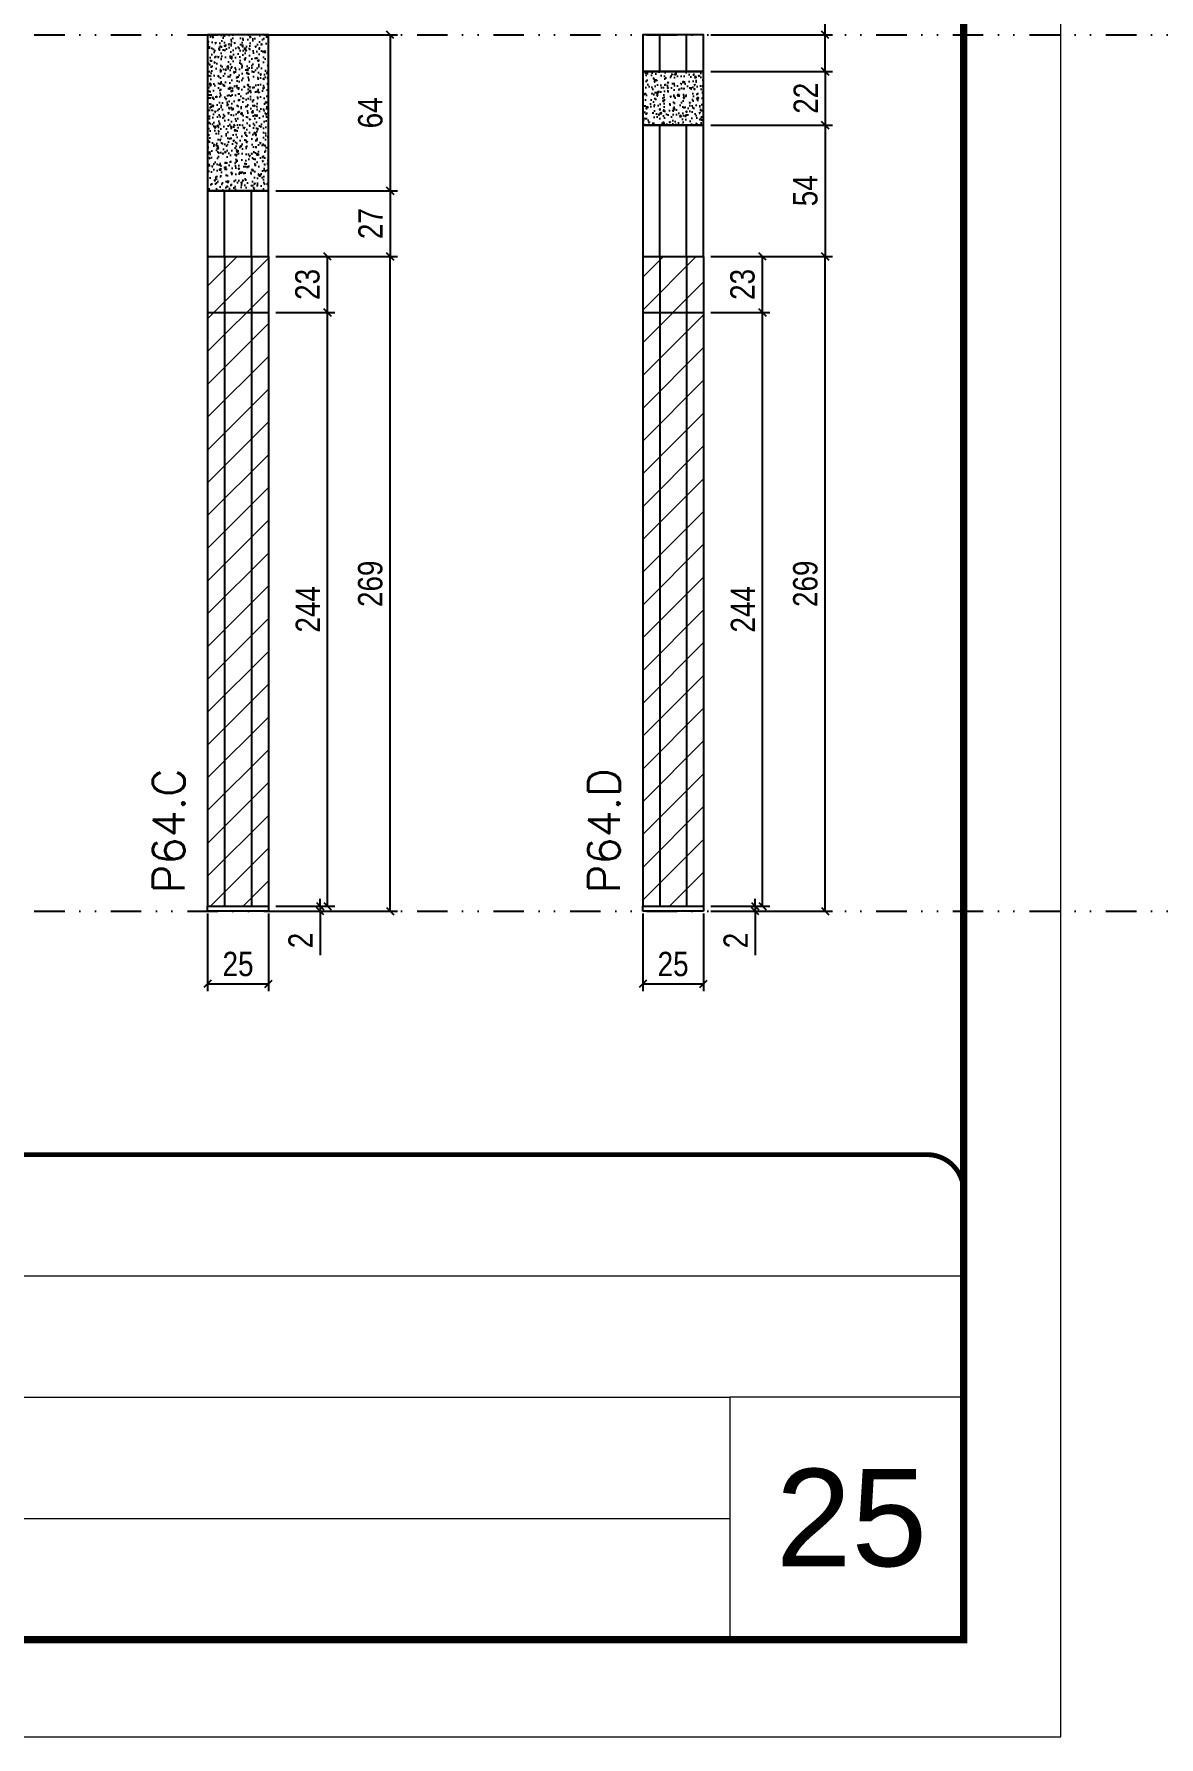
# Model space of a CAD drawing. Extents: x 13513 to 27878, y -21631 to 6985.
# Drawn here: x 15477 to 15939, y -957 to -257 of the extents above; entities that cross this region are included whole.
import ezdxf

# ---------------------------------------------------------------- set-up
doc = ezdxf.new("R2010")
doc.units = 0
for name, pattern in [('CONTINUO', [0]), ('DASHED', [0.75, 0.5, -0.25]), ('DIVIDE2', [0.625, 0.25, -0.125, 0, -0.125, 0, -0.125])]:
    doc.linetypes.add(name, pattern=pattern)
for name, color, linetype, lineweight in [('CARIMBO', 255, 'Continuous', 9), ('Folhas', 255, 'Continuous', 9), ('Hachura', 251, 'Continuous', 9), ('SARRAFO DE PRESSAO', 251, 'DASHED', 9), ('Texto Seção', 7, 'Continuous', 15)]:
    doc.layers.add(name, color=color, linetype=linetype, lineweight=lineweight)
for name, color, linetype in [('COTA', 241, 'Continuous'), ('Nível', 160, 'Continuous'), ('Painéis', 200, 'Continuous'), ('SARR_2.2x7', 40, 'Continuous')]:
    doc.layers.add(name, color=color, linetype=linetype)
doc.styles.add('ARIAL', font='arial.ttf')
doc.styles.add('COTA TECNICA', font='techl___.ttf', dxfattribs={"height": 10})
doc.styles.add('COTA TECNICA-50', font='techl___.ttf', dxfattribs={"height": 10})
doc.styles.add('REGUA-120', font='ROMANS.shx', dxfattribs={"height": 15})
doc.dimstyles.new('COTA PAINEL-50', dxfattribs={"dimtxt": 10, "dimasz": 3, "dimexe": 3, "dimexo": 3, "dimgap": 3, "dimtad": 1, "dimdec": 1, "dimzin": 12, "dimdsep": 46, "dimtxsty": 'COTA TECNICA-50', "dimblk1": 'OBLIQUE', "dimblk2": 'OBLIQUE', "dimsah": 1, "dimcen": 0.9, "dimclrd": 4, "dimclre": 4, "dimclrt": 240, "dimadec": 1, "dimazin": 3, "dimtfac": 1, "dimtdec": 1, "dimtmove": 0, "dimatfit": 3, "dimfxl": 1, "dimtolj": 1, "dimtzin": 12, "dimarcsym": 0})
doc.dimstyles.new('PAINEL', dxfattribs={"dimtxt": 10, "dimasz": 3, "dimexe": 3, "dimexo": 3, "dimgap": 3, "dimtad": 1, "dimdec": 1, "dimzin": 12, "dimdsep": 46, "dimtxsty": 'COTA TECNICA', "dimblk1": 'OBLIQUE', "dimblk2": 'OBLIQUE', "dimsah": 1, "dimcen": 0.9, "dimclrd": 4, "dimclre": 4, "dimclrt": 240, "dimadec": 1, "dimazin": 3, "dimtfac": 1, "dimtdec": 1, "dimtmove": 0, "dimatfit": 3, "dimfxl": 1, "dimtolj": 1, "dimtzin": 12, "dimarcsym": 0})

# ---------------------------------------------------------------- blocks, each defined once
blk = doc.blocks.new('9999999999')
at = {"color": 30, "linetype": 'CONTINUO'}
for p, q in [((98564.56, 34379.64), (99583.98, 34379.64)), ((98564.56, 34329.83), (99487.98, 34329.83)), ((99583.98, 34329.83), (99487.98, 34329.83)), ((99487.98, 34329.83), (99487.98, 34230.21)), ((98564.56, 34280.02), (99487.98, 34280.02))]:
    blk.add_line(p, q, dxfattribs=at)
at = {"color": 30, "linetype": 'CONTINUO', "const_width": 2}
blk.add_lwpolyline([(99583.98, 34230.21), (99583.98, 34414.45, 0.414214), (99568.98, 34429.45), (98228.98, 34429.45, 0.414214), (98213.98, 34414.45), (98213.98, 34245.21, 0.414214), (98228.98, 34230.21), (99583.98, 34230.21)], format="xyb", dxfattribs=at)
at = {"layer": 'Folhas'}
blk.add_lwpolyline([(98138.98, 34190.21), (99623.98, 34190.21), (99623.98, 35240.21), (98138.98, 35240.21)], close=True, dxfattribs=at)
at = {"layer": 'Folhas', "color": 30, "const_width": 3}
blk.add_lwpolyline([(98213.98, 34230.21), (99583.98, 34230.21), (99583.98, 35200.21), (98213.98, 35200.21)], close=True, dxfattribs=at)
blk = doc.blocks.new('_Oblique')
at = {"color": 0, "linetype": 'ByBlock', "lineweight": -2}
blk.add_line((-0.5, -0.5), (0.5, 0.5), dxfattribs=at)
blk = doc.blocks.new('*D1562')
at = {"layer": 'COTA', "color": 4, "lineweight": -2, "transparency": 16777216}
for p, q in [((15547.9, -618.44), (15547.9, -650.33)), ((15572.9, -618.44), (15572.9, -650.33)), ((15547.9, -647.33), (15572.9, -647.33))]:
    blk.add_line(p, q, dxfattribs=at)
at = {"layer": 'Defpoints', "color": 0, "transparency": 16777216}
for p in [(15547.9, -615.44), (15572.9, -615.44), (15572.9, -647.33)]:
    blk.add_point(p, dxfattribs=at)
at = {"layer": 'COTA', "color": 4, "lineweight": -2, "transparency": 16777216, "xscale": 3, "yscale": 3, "zscale": 3, "rotation": 180}
blk.add_blockref('_Oblique', (15547.9, -647.33), dxfattribs=at)
at = {"layer": 'COTA', "color": 4, "lineweight": -2, "transparency": 16777216, "xscale": 3, "yscale": 3, "zscale": 3}
blk.add_blockref('_Oblique', (15572.9, -647.33), dxfattribs=at)
at = {"layer": 'COTA', "color": 240, "transparency": 16777216, "insert": (15560.4, -639.22), "char_height": 10, "attachment_point": 5, "style": 'COTA TECNICA'}
blk.add_mtext('\\A1;25', dxfattribs=at)
blk = doc.blocks.new('*D1563')
at = {"layer": 'COTA', "color": 4, "lineweight": -2, "transparency": 16777216}
for p, q in [((15575.9, -615.44), (15597.09, -615.44)), ((15594.09, -615.44), (15594.09, -612.44)), ((15594.09, -615.44), (15594.09, -617.44)), ((15575.9, -617.44), (15597.09, -617.44)), ((15594.09, -617.44), (15594.09, -635.55))]:
    blk.add_line(p, q, dxfattribs=at)
at = {"layer": 'Defpoints', "color": 0, "transparency": 16777216}
for p in [(15572.9, -615.44), (15594.09, -615.44), (15572.9, -617.44)]:
    blk.add_point(p, dxfattribs=at)
at = {"layer": 'COTA', "color": 4, "lineweight": -2, "transparency": 16777216, "xscale": 3, "yscale": 3, "zscale": 3}
for p, rotation in [((15594.09, -615.44), 270), ((15594.09, -617.44), 90)]:
    blk.add_blockref('_Oblique', p, dxfattribs=dict(at, rotation=rotation))
at = {"layer": 'COTA', "color": 240, "transparency": 16777216, "insert": (15586.09, -629.5), "char_height": 10, "attachment_point": 5, "rotation": 90, "style": 'COTA TECNICA-50'}
blk.add_mtext('\\A1;2', dxfattribs=at)
blk = doc.blocks.new('*D1569')
at = {"layer": 'COTA', "color": 4, "linetype": 'ByBlock', "lineweight": -2, "transparency": 16777216}
for p, q in [((15575.9, -257.44), (15625.89, -257.44)), ((15622.89, -257.44), (15622.89, -321.46)), ((15575.9, -321.46), (15625.89, -321.46))]:
    blk.add_line(p, q, dxfattribs=at)
at = {"layer": 'Defpoints', "color": 0, "linetype": 'ByBlock', "transparency": 16777216}
for p in [(15572.9, -257.44), (15572.9, -321.46), (15622.89, -321.46)]:
    blk.add_point(p, dxfattribs=at)
at = {"layer": 'COTA', "color": 4, "linetype": 'ByBlock', "lineweight": -2, "transparency": 16777216, "xscale": 3, "yscale": 3, "zscale": 3}
for p, rotation in [((15622.89, -257.44), 90), ((15622.89, -321.46), 270)]:
    blk.add_blockref('_Oblique', p, dxfattribs=dict(at, rotation=rotation))
at = {"layer": 'COTA', "color": 240, "linetype": 'ByBlock', "transparency": 16777216, "insert": (15614.79, -289.45), "char_height": 10, "attachment_point": 5, "rotation": 90, "style": 'COTA TECNICA'}
blk.add_mtext('\\A1;64', dxfattribs=at)
blk = doc.blocks.new('*D1564')
at = {"layer": 'COTA', "color": 4, "lineweight": -2, "transparency": 16777216}
for p, q in [((15575.9, -348.44), (15625.89, -348.44)), ((15622.89, -617.44), (15622.89, -348.44)), ((15575.9, -617.44), (15625.89, -617.44))]:
    blk.add_line(p, q, dxfattribs=at)
at = {"layer": 'Defpoints', "color": 0, "transparency": 16777216}
for p in [(15572.9, -348.44), (15622.89, -348.44), (15572.9, -617.44)]:
    blk.add_point(p, dxfattribs=at)
at = {"layer": 'COTA', "color": 4, "lineweight": -2, "transparency": 16777216, "xscale": 3, "yscale": 3, "zscale": 3}
for p, rotation in [((15622.89, -348.44), 90), ((15622.89, -617.44), 270)]:
    blk.add_blockref('_Oblique', p, dxfattribs=dict(at, rotation=rotation))
at = {"layer": 'COTA', "color": 240, "transparency": 16777216, "insert": (15614.76, -482.94), "char_height": 10, "attachment_point": 5, "rotation": 90, "style": 'COTA TECNICA-50'}
blk.add_mtext('\\A1;269', dxfattribs=at)
blk = doc.blocks.new('*D1570')
at = {"layer": 'COTA', "color": 4, "lineweight": -2, "transparency": 16777216}
for p, q in [((15575.9, -371.44), (15600.17, -371.44)), ((15597.17, -615.44), (15597.17, -371.44)), ((15575.9, -615.44), (15600.17, -615.44))]:
    blk.add_line(p, q, dxfattribs=at)
at = {"layer": 'Defpoints', "color": 0, "transparency": 16777216}
for p in [(15572.9, -371.44), (15597.17, -371.44), (15572.9, -615.44)]:
    blk.add_point(p, dxfattribs=at)
at = {"layer": 'COTA', "color": 4, "lineweight": -2, "transparency": 16777216, "xscale": 3, "yscale": 3, "zscale": 3}
for p, rotation in [((15597.17, -371.44), 90), ((15597.17, -615.44), 270)]:
    blk.add_blockref('_Oblique', p, dxfattribs=dict(at, rotation=rotation))
at = {"layer": 'COTA', "color": 240, "transparency": 16777216, "insert": (15589.09, -493.44), "char_height": 10, "attachment_point": 5, "rotation": 90, "style": 'COTA TECNICA'}
blk.add_mtext('\\A1;244', dxfattribs=at)
blk = doc.blocks.new('*D1571')
at = {"layer": 'COTA', "color": 4, "lineweight": -2, "transparency": 16777216}
for p, q in [((15575.9, -348.44), (15600.17, -348.44)), ((15597.17, -371.44), (15597.17, -348.44)), ((15575.9, -371.44), (15600.17, -371.44))]:
    blk.add_line(p, q, dxfattribs=at)
at = {"layer": 'Defpoints', "color": 0, "transparency": 16777216}
for p in [(15572.9, -348.44), (15597.17, -348.44), (15572.9, -371.44)]:
    blk.add_point(p, dxfattribs=at)
at = {"layer": 'COTA', "color": 4, "lineweight": -2, "transparency": 16777216, "xscale": 3, "yscale": 3, "zscale": 3}
for p, rotation in [((15597.17, -348.44), 90), ((15597.17, -371.44), 270)]:
    blk.add_blockref('_Oblique', p, dxfattribs=dict(at, rotation=rotation))
at = {"layer": 'COTA', "color": 240, "transparency": 16777216, "insert": (15588.95, -359.94), "char_height": 10, "attachment_point": 5, "rotation": 90, "style": 'COTA TECNICA'}
blk.add_mtext('\\A1;23', dxfattribs=at)
blk = doc.blocks.new('*D1598')
at = {"layer": 'COTA', "color": 4, "lineweight": -2, "transparency": 16777216}
for p, q in [((15726.64, -618.44), (15726.64, -650.33)), ((15751.64, -618.44), (15751.64, -650.33)), ((15726.64, -647.33), (15751.64, -647.33))]:
    blk.add_line(p, q, dxfattribs=at)
at = {"layer": 'Defpoints', "color": 0, "transparency": 16777216}
for p in [(15726.64, -615.44), (15751.64, -615.44), (15751.64, -647.33)]:
    blk.add_point(p, dxfattribs=at)
at = {"layer": 'COTA', "color": 4, "lineweight": -2, "transparency": 16777216, "xscale": 3, "yscale": 3, "zscale": 3, "rotation": 180}
blk.add_blockref('_Oblique', (15726.64, -647.33), dxfattribs=at)
at = {"layer": 'COTA', "color": 4, "lineweight": -2, "transparency": 16777216, "xscale": 3, "yscale": 3, "zscale": 3}
blk.add_blockref('_Oblique', (15751.64, -647.33), dxfattribs=at)
at = {"layer": 'COTA', "color": 240, "transparency": 16777216, "insert": (15739.14, -639.22), "char_height": 10, "attachment_point": 5, "style": 'COTA TECNICA'}
blk.add_mtext('\\A1;25', dxfattribs=at)
blk = doc.blocks.new('*D1599')
at = {"layer": 'COTA', "color": 4, "lineweight": -2, "transparency": 16777216}
for p, q in [((15754.64, -615.44), (15775.83, -615.44)), ((15772.83, -615.44), (15772.83, -612.44)), ((15772.83, -615.44), (15772.83, -617.44)), ((15754.64, -617.44), (15775.83, -617.44)), ((15772.83, -617.44), (15772.83, -635.55))]:
    blk.add_line(p, q, dxfattribs=at)
at = {"layer": 'Defpoints', "color": 0, "transparency": 16777216}
for p in [(15751.64, -615.44), (15772.83, -615.44), (15751.64, -617.44)]:
    blk.add_point(p, dxfattribs=at)
at = {"layer": 'COTA', "color": 4, "lineweight": -2, "transparency": 16777216, "xscale": 3, "yscale": 3, "zscale": 3}
for p, rotation in [((15772.83, -615.44), 270), ((15772.83, -617.44), 90)]:
    blk.add_blockref('_Oblique', p, dxfattribs=dict(at, rotation=rotation))
at = {"layer": 'COTA', "color": 240, "transparency": 16777216, "insert": (15764.83, -629.5), "char_height": 10, "attachment_point": 5, "rotation": 90, "style": 'COTA TECNICA-50'}
blk.add_mtext('\\A1;2', dxfattribs=at)
blk = doc.blocks.new('*D1601')
at = {"layer": 'COTA', "color": 4, "linetype": 'ByBlock', "lineweight": -2, "transparency": 16777216}
for p, q in [((15754.64, -272.44), (15804.63, -272.44)), ((15801.63, -272.44), (15801.63, -294.46)), ((15754.64, -294.46), (15804.63, -294.46))]:
    blk.add_line(p, q, dxfattribs=at)
at = {"layer": 'Defpoints', "color": 0, "linetype": 'ByBlock', "transparency": 16777216}
for p in [(15751.64, -272.44), (15751.64, -294.46), (15801.63, -294.46)]:
    blk.add_point(p, dxfattribs=at)
at = {"layer": 'COTA', "color": 4, "linetype": 'ByBlock', "lineweight": -2, "transparency": 16777216, "xscale": 3, "yscale": 3, "zscale": 3}
for p, rotation in [((15801.63, -272.44), 90), ((15801.63, -294.46), 270)]:
    blk.add_blockref('_Oblique', p, dxfattribs=dict(at, rotation=rotation))
at = {"layer": 'COTA', "color": 240, "linetype": 'ByBlock', "transparency": 16777216, "insert": (15793.63, -283.45), "char_height": 10, "attachment_point": 5, "rotation": 90, "style": 'COTA TECNICA'}
blk.add_mtext('\\A1;22', dxfattribs=at)
blk = doc.blocks.new('*D1600')
at = {"layer": 'COTA', "color": 4, "lineweight": -2, "transparency": 16777216}
for p, q in [((15754.64, -348.44), (15804.63, -348.44)), ((15801.63, -617.44), (15801.63, -348.44)), ((15754.64, -617.44), (15804.63, -617.44))]:
    blk.add_line(p, q, dxfattribs=at)
at = {"layer": 'Defpoints', "color": 0, "transparency": 16777216}
for p in [(15751.64, -348.44), (15801.63, -348.44), (15751.64, -617.44)]:
    blk.add_point(p, dxfattribs=at)
at = {"layer": 'COTA', "color": 4, "lineweight": -2, "transparency": 16777216, "xscale": 3, "yscale": 3, "zscale": 3}
for p, rotation in [((15801.63, -348.44), 90), ((15801.63, -617.44), 270)]:
    blk.add_blockref('_Oblique', p, dxfattribs=dict(at, rotation=rotation))
at = {"layer": 'COTA', "color": 240, "transparency": 16777216, "insert": (15793.5, -482.94), "char_height": 10, "attachment_point": 5, "rotation": 90, "style": 'COTA TECNICA-50'}
blk.add_mtext('\\A1;269', dxfattribs=at)
blk = doc.blocks.new('*D1602')
at = {"layer": 'COTA', "color": 4, "lineweight": -2, "transparency": 16777216}
for p, q in [((15754.64, -371.44), (15778.91, -371.44)), ((15775.91, -615.44), (15775.91, -371.44)), ((15754.64, -615.44), (15778.91, -615.44))]:
    blk.add_line(p, q, dxfattribs=at)
at = {"layer": 'Defpoints', "color": 0, "transparency": 16777216}
for p in [(15751.64, -371.44), (15775.91, -371.44), (15751.64, -615.44)]:
    blk.add_point(p, dxfattribs=at)
at = {"layer": 'COTA', "color": 4, "lineweight": -2, "transparency": 16777216, "xscale": 3, "yscale": 3, "zscale": 3}
for p, rotation in [((15775.91, -371.44), 90), ((15775.91, -615.44), 270)]:
    blk.add_blockref('_Oblique', p, dxfattribs=dict(at, rotation=rotation))
at = {"layer": 'COTA', "color": 240, "transparency": 16777216, "insert": (15767.83, -493.44), "char_height": 10, "attachment_point": 5, "rotation": 90, "style": 'COTA TECNICA'}
blk.add_mtext('\\A1;244', dxfattribs=at)
blk = doc.blocks.new('*D1603')
at = {"layer": 'COTA', "color": 4, "lineweight": -2, "transparency": 16777216}
for p, q in [((15754.64, -348.44), (15778.91, -348.44)), ((15775.91, -371.44), (15775.91, -348.44)), ((15754.64, -371.44), (15778.91, -371.44))]:
    blk.add_line(p, q, dxfattribs=at)
at = {"layer": 'Defpoints', "color": 0, "transparency": 16777216}
for p in [(15751.64, -348.44), (15775.91, -348.44), (15751.64, -371.44)]:
    blk.add_point(p, dxfattribs=at)
at = {"layer": 'COTA', "color": 4, "lineweight": -2, "transparency": 16777216, "xscale": 3, "yscale": 3, "zscale": 3}
for p, rotation in [((15775.91, -348.44), 90), ((15775.91, -371.44), 270)]:
    blk.add_blockref('_Oblique', p, dxfattribs=dict(at, rotation=rotation))
at = {"layer": 'COTA', "color": 240, "transparency": 16777216, "insert": (15767.69, -359.94), "char_height": 10, "attachment_point": 5, "rotation": 90, "style": 'COTA TECNICA'}
blk.add_mtext('\\A1;23', dxfattribs=at)
blk = doc.blocks.new('*D1604')
at = {"layer": 'COTA', "color": 4, "lineweight": -2, "transparency": 16777216}
for p, q in [((15575.9, -321.46), (15625.89, -321.46)), ((15622.89, -321.46), (15622.89, -348.46)), ((15575.9, -348.46), (15625.89, -348.46))]:
    blk.add_line(p, q, dxfattribs=at)
at = {"layer": 'Defpoints', "color": 0, "transparency": 16777216}
for p in [(15572.9, -321.46), (15572.9, -348.46), (15622.89, -348.46)]:
    blk.add_point(p, dxfattribs=at)
at = {"layer": 'COTA', "color": 4, "lineweight": -2, "transparency": 16777216, "xscale": 3, "yscale": 3, "zscale": 3}
for p, rotation in [((15622.89, -321.46), 90), ((15622.89, -348.46), 270)]:
    blk.add_blockref('_Oblique', p, dxfattribs=dict(at, rotation=rotation))
at = {"layer": 'COTA', "color": 240, "transparency": 16777216, "insert": (15614.81, -334.96), "char_height": 10, "attachment_point": 5, "rotation": 90, "style": 'COTA TECNICA'}
blk.add_mtext('\\A1;27', dxfattribs=at)
blk = doc.blocks.new('*D1605')
at = {"layer": 'COTA', "color": 4, "lineweight": -2, "transparency": 16777216}
for p, q in [((15801.63, -257.44), (15801.63, -239.07)), ((15754.64, -257.44), (15804.63, -257.44)), ((15801.63, -272.44), (15801.63, -257.44)), ((15754.64, -272.44), (15804.63, -272.44))]:
    blk.add_line(p, q, dxfattribs=at)
at = {"layer": 'Defpoints', "color": 0, "transparency": 16777216}
for p in [(15751.64, -257.44), (15801.63, -257.44), (15751.64, -272.44)]:
    blk.add_point(p, dxfattribs=at)
at = {"layer": 'COTA', "color": 4, "lineweight": -2, "transparency": 16777216, "xscale": 3, "yscale": 3, "zscale": 3}
for p, rotation in [((15801.63, -257.44), 90), ((15801.63, -272.44), 270)]:
    blk.add_blockref('_Oblique', p, dxfattribs=dict(at, rotation=rotation))
at = {"layer": 'COTA', "color": 240, "transparency": 16777216, "insert": (15793.52, -246.75), "char_height": 10, "attachment_point": 5, "rotation": 90, "style": 'COTA TECNICA'}
blk.add_mtext('\\A1;15', dxfattribs=at)
blk = doc.blocks.new('*D1606')
at = {"layer": 'COTA', "color": 4, "lineweight": -2, "transparency": 16777216}
for p, q in [((15754.64, -294.46), (15804.63, -294.46)), ((15801.63, -294.46), (15801.63, -348.46)), ((15754.64, -348.46), (15804.63, -348.46))]:
    blk.add_line(p, q, dxfattribs=at)
at = {"layer": 'Defpoints', "color": 0, "transparency": 16777216}
for p in [(15751.64, -294.46), (15751.64, -348.46), (15801.63, -348.46)]:
    blk.add_point(p, dxfattribs=at)
at = {"layer": 'COTA', "color": 4, "lineweight": -2, "transparency": 16777216, "xscale": 3, "yscale": 3, "zscale": 3}
for p, rotation in [((15801.63, -294.46), 90), ((15801.63, -348.46), 270)]:
    blk.add_blockref('_Oblique', p, dxfattribs=dict(at, rotation=rotation))
at = {"layer": 'COTA', "color": 240, "transparency": 16777216, "insert": (15793.52, -321.46), "char_height": 10, "attachment_point": 5, "rotation": 90, "style": 'COTA TECNICA'}
blk.add_mtext('\\A1;54', dxfattribs=at)

msp = doc.modelspace()

# ---------------------------------------------------------------- hatches: boundary and pattern name
at = {"layer": 'COTA'}
h = msp.add_hatch(dxfattribs=at)
h.set_pattern_fill('AR-CONC', color=256, scale=0.03)
h.paths.add_polyline_path([(15572.9, -257.44), (15547.9, -257.44), (15547.9, -321.46), (15572.9, -321.46)])
h = msp.add_hatch(dxfattribs=at)
h.set_pattern_fill('AR-CONC', color=256, scale=0.03)
h.paths.add_polyline_path([(15726.64, -272.44), (15726.64, -294.46), (15751.64, -294.46), (15751.64, -272.44)])
at = {"layer": 'Hachura', "linetype": 'ByBlock'}
h = msp.add_hatch(dxfattribs=at)
h.set_pattern_fill('ANSI31', color=256, scale=3)
h.paths.add_polyline_path([(15572.9, -371.44), (15572.9, -348.46), (15547.9, -348.46), (15547.9, -371.44)])
h.paths.add_polyline_path([(15547.9, -615.44), (15572.9, -615.44), (15572.9, -371.44), (15547.9, -371.44)])
h = msp.add_hatch(dxfattribs=at)
h.set_pattern_fill('ANSI31', color=256, scale=3)
h.paths.add_polyline_path([(15751.64, -371.44), (15751.64, -348.46), (15726.64, -348.46), (15726.64, -371.44)])
h.paths.add_polyline_path([(15726.64, -615.44), (15751.64, -615.44), (15751.64, -371.44), (15726.64, -371.44)])

# ---------------------------------------------------------------- linework, layer by layer
at = {"layer": 'COTA', "linetype": 'ByBlock'}
for points in [[(15547.9, -321.46), (15572.9, -321.46), (15572.9, -257.44), (15547.9, -257.44)], [(15726.64, -294.46), (15751.64, -294.46), (15751.64, -272.44), (15726.64, -272.44)]]:
    msp.add_lwpolyline(points, close=True, dxfattribs=at)
at = {"layer": 'Nível', "color": 4, "linetype": 'DIVIDE2', "ltscale": 50}
for p, q in [((13526.77, -257.44), (21431.15, -257.44)), ((13526.77, -617.44), (21531.15, -617.44))]:
    msp.add_line(p, q, dxfattribs=at)
at = {"layer": 'Painéis'}
for p, q in [((15547.9, -348.46), (15547.9, -615.44)), ((15572.9, -348.46), (15572.9, -615.44)), ((15726.64, -348.46), (15726.64, -615.44)), ((15751.64, -348.46), (15751.64, -615.44)), ((15547.9, -371.44), (15572.9, -371.44)), ((15726.64, -371.44), (15751.64, -371.44)), ((15547.9, -615.44), (15572.9, -615.44)), ((15547.9, -615.44), (15572.9, -615.44)), ((15547.9, -617.44), (15547.9, -615.44)), ((15572.9, -615.44), (15572.9, -617.44)), ((15726.64, -615.44), (15751.64, -615.44)), ((15726.64, -615.44), (15751.64, -615.44)), ((15726.64, -617.44), (15726.64, -615.44)), ((15751.64, -615.44), (15751.64, -617.44)), ((15572.9, -617.44), (15547.9, -617.44)), ((15751.64, -617.44), (15726.64, -617.44))]:
    msp.add_line(p, q, dxfattribs=at)
for points in [[(15726.64, -272.44), (15751.64, -272.44), (15751.64, -257.44), (15726.64, -257.44)], [(15726.64, -348.46), (15751.64, -348.46), (15751.64, -294.46), (15726.64, -294.46)], [(15547.9, -348.46), (15572.9, -348.46), (15572.9, -321.46), (15547.9, -321.46)]]:
    msp.add_lwpolyline(points, close=True, dxfattribs=at)
at = {"layer": 'SARR_2.2x7'}
for p, q in [((15733.64, -272.42), (15733.64, -257.44)), ((15744.64, -272.42), (15744.64, -257.44)), ((15733.64, -348.44), (15733.64, -294.46)), ((15744.64, -348.44), (15744.64, -294.46)), ((15554.9, -348.44), (15554.9, -321.46)), ((15565.9, -348.44), (15565.9, -321.46)), ((15554.9, -348.44), (15554.9, -615.44)), ((15565.9, -348.44), (15565.9, -615.44)), ((15733.64, -348.44), (15733.64, -615.44)), ((15744.64, -348.44), (15744.64, -615.44))]:
    msp.add_line(p, q, dxfattribs=at)

# ---------------------------------------------------------------- block references
at = {"layer": 'SARRAFO DE PRESSAO', "color": 6, "linetype": 'ByBlock'}
msp.add_blockref('9999999999', (-83725.51, -35146.93), dxfattribs=at)

# ---------------------------------------------------------------- texts
at = {"layer": 'CARIMBO', "style": 'ARIAL'}
msp.add_text('25', height=40, dxfattribs=at).set_placement((15781.33, -886.58))
at = {"layer": 'Texto Seção', "char_height": 13, "width": 370.6998, "attachment_point": 7, "rotation": 90, "style": 'REGUA-120'}
for s, insert in [('P64.C', (15538.45, -610.03)), ('P64.D', (15717.19, -610.03))]:
    msp.add_mtext(s, dxfattribs=dict(at, insert=insert))

# ---------------------------------------------------------------- dimensions: what is measured, and where the dimension line sits
at = {"layer": 'COTA'}
for base, p1, p2, dimstyle, picture, middle in [((15801.63, -257.44), (15751.64, -272.44), (15751.64, -257.44), 'PAINEL', '*D1605', (15793.52, -246.75)), ((15801.63, -348.46), (15751.64, -294.46), (15751.64, -348.46), 'PAINEL', '*D1606', (15793.52, -321.46)), ((15622.89, -348.46), (15572.9, -321.46), (15572.9, -348.46), 'PAINEL', '*D1604', (15614.81, -334.96)), ((15622.89, -348.44), (15572.9, -617.44), (15572.9, -348.44), 'COTA PAINEL-50', '*D1564', (15614.76, -482.94)), ((15597.17, -348.44), (15572.9, -371.44), (15572.9, -348.44), 'PAINEL', '*D1571', (15588.95, -359.94)), ((15801.63, -348.44), (15751.64, -617.44), (15751.64, -348.44), 'COTA PAINEL-50', '*D1600', (15793.5, -482.94)), ((15775.91, -348.44), (15751.64, -371.44), (15751.64, -348.44), 'PAINEL', '*D1603', (15767.69, -359.94)), ((15597.17, -371.44), (15572.9, -615.44), (15572.9, -371.44), 'PAINEL', '*D1570', (15589.09, -493.44)), ((15775.91, -371.44), (15751.64, -615.44), (15751.64, -371.44), 'PAINEL', '*D1602', (15767.83, -493.44))]:
    dim = msp.add_linear_dim(base=base, p1=p1, p2=p2, angle=90, dimstyle=dimstyle, dxfattribs=at)
    dim.commit()
    dim.dimension.update_dxf_attribs({"geometry": picture, "text_midpoint": middle})
at = {"layer": 'COTA', "linetype": 'ByBlock'}
for base, p1, p2, picture, middle in [((15622.89, -321.46), (15572.9, -257.44), (15572.9, -321.46), '*D1569', (15614.79, -289.45)), ((15801.63, -294.46), (15751.64, -272.44), (15751.64, -294.46), '*D1601', (15793.63, -283.45))]:
    dim = msp.add_linear_dim(base=base, p1=p1, p2=p2, angle=90, dimstyle='PAINEL', dxfattribs=at)
    dim.commit()
    dim.dimension.update_dxf_attribs({"geometry": picture, "text_midpoint": middle})
at = {"layer": 'COTA'}
for base, p1, p2, picture, middle in [((15572.9, -647.33), (15547.9, -615.44), (15572.9, -615.44), '*D1562', (15560.4, -639.22)), ((15751.64, -647.33), (15726.64, -615.44), (15751.64, -615.44), '*D1598', (15739.14, -639.22))]:
    dim = msp.add_linear_dim(base=base, p1=p1, p2=p2, dimstyle='PAINEL', override={"dimarcsym": 2}, dxfattribs=at)
    dim.commit()
    dim.dimension.update_dxf_attribs({"geometry": picture, "text_midpoint": middle})
for base, p1, p2, picture, middle in [((15594.09, -615.44), (15572.9, -617.44), (15572.9, -615.44), '*D1563', (15594.09, -629.5)), ((15772.83, -615.44), (15751.64, -617.44), (15751.64, -615.44), '*D1599', (15772.83, -629.5))]:
    dim = msp.add_linear_dim(base=base, p1=p1, p2=p2, angle=90, dimstyle='COTA PAINEL-50', dxfattribs=at)
    dim.commit()
    dim.dimension.update_dxf_attribs({"geometry": picture, "text_midpoint": middle, "dimtype": 160})

doc.saveas('drawing.dxf')
